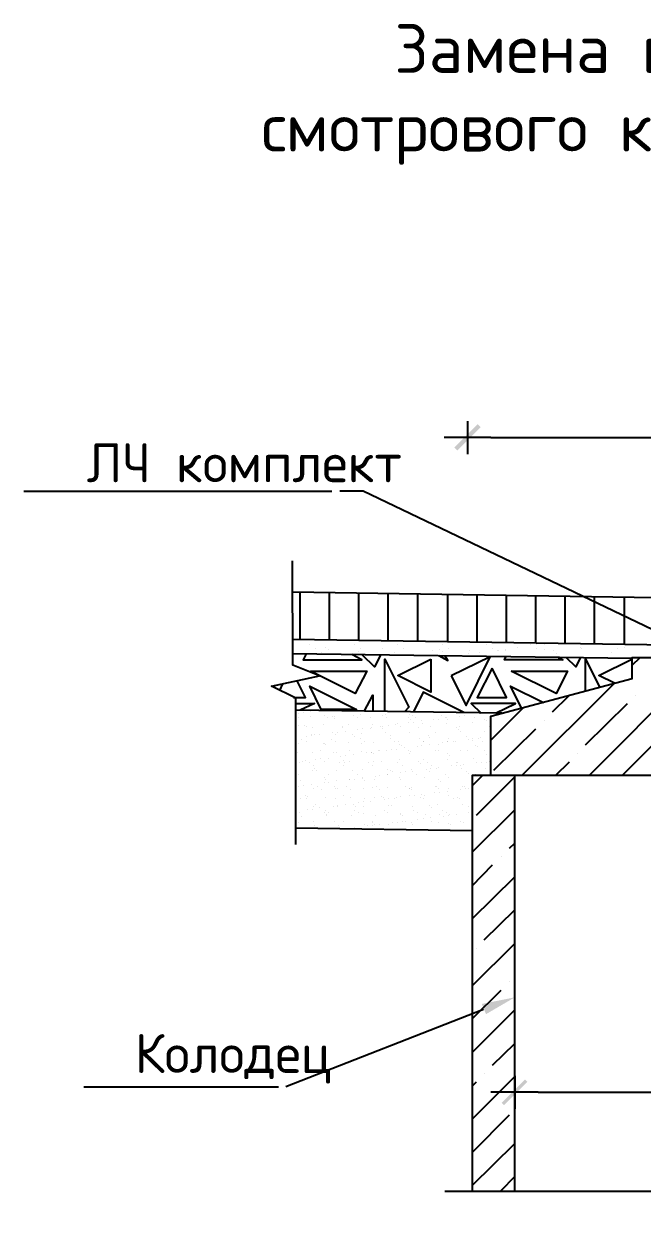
# Model space of a CAD drawing. Extents: x 8646 to 18206, y -17605 to -192.
# Drawn here: x 12029.9 to 12073.6, y -8220.9 to -8136.9 of the extents above; entities that cross this region are included whole.
import ezdxf

# ---------------------------------------------------------------- set-up
doc = ezdxf.new("R2010")
doc.units = 0
for name, color, linetype in [('PDF__0', 7, 'CONTINUOUS'), ('PDF__КОНСТРУКЦИЯ_КОЛОДЦА', 7, 'CONTINUOUS'), ('PDF__ТЕКСТ', 7, 'CONTINUOUS'), ('PDF__УСИЛЕНИЕ', 7, 'CONTINUOUS')]:
    doc.layers.add(name, color=color, linetype=linetype)
doc.styles.add('PDF_ISOCPEUR', font='isocpeur.ttf')

msp = doc.modelspace()

# ---------------------------------------------------------------- linework, layer by layer
at = {"layer": 'PDF__0', "linetype": 'CONTINUOUS'}
for points in [[(12061.218, -8164.953), (12061.218, -8167.284)], [(12062.871, -8166.097), (12059.565, -8166.097)], [(12049.818, -8181.396), (12049.606, -8181.82), (12053.759, -8181.82), (12053.039, -8181.438)], [(12055.073, -8181.481), (12054.649, -8182.328), (12053.802, -8181.481)], [(12059.184, -8181.523), (12059.82, -8181.862), (12059.65, -8181.565)], [(12067.66, -8181.65), (12067.956, -8181.82), (12063.846, -8181.82), (12063.93, -8181.608)], [(12055.37, -8185.507), (12055.37, -8181.777), (12057.065, -8185.168), (12056.768, -8185.507)], [(12069.185, -8181.692), (12068.889, -8182.328), (12068.211, -8181.692)], [(12069.567, -8184.023), (12069.567, -8181.777), (12070.584, -8183.769)], [(12071.601, -8183.472), (12070.499, -8182.921), (12072.83, -8181.777), (12072.83, -8183.176)], [(12048.928, -8184.489), (12049.776, -8184.489), (12049.182, -8183.303)], [(12047.53, -8183.769), (12047.614, -8183.642)], [(12047.954, -8183.981), (12048.165, -8183.515)], [(12060.964, -8185.549), (12058.082, -8184.108), (12057.404, -8185.507)], [(12065.074, -8185.252), (12064.269, -8183.684), (12066.6, -8184.828)], [(12049.098, -8184.913), (12050.411, -8184.913), (12049.394, -8185.379)], [(12053.929, -8185.464), (12054.522, -8184.32), (12054.522, -8185.464)], [(12063.21, -8185.591), (12064.608, -8184.913), (12061.472, -8184.913), (12062.193, -8185.591)], [(12064.566, -8211.23), (12064.566, -8213.561)], [(12066.219, -8212.375), (12062.871, -8212.375)]]:
    msp.add_lwpolyline(points, dxfattribs=at)
for points in [[(12060.074, -8182.964), (12061.133, -8185.04), (12062.828, -8181.608)], [(12058.633, -8181.777), (12058.633, -8184.108), (12056.302, -8182.921)], [(12062.956, -8182.413), (12061.896, -8184.489), (12063.973, -8184.489)], [(12050.115, -8182.625), (12054.098, -8182.625), (12053.293, -8184.193)], [(12064.312, -8182.625), (12068.295, -8182.625), (12067.49, -8184.193)], [(12050.878, -8185.337), (12050.072, -8183.684), (12053.378, -8185.337)]]:
    msp.add_lwpolyline(points, close=True, dxfattribs=at)
for points in [[(12061.938, -8165.165), (12060.498, -8167.029), (12060.286, -8166.818)], [(12062.15, -8165.377), (12061.938, -8165.165), (12060.498, -8167.029)], [(12065.286, -8211.485), (12063.803, -8213.307), (12063.634, -8213.137)], [(12065.456, -8211.654), (12065.286, -8211.485), (12063.803, -8213.307)]]:
    msp.add_solid(points, dxfattribs=at)
at = {"layer": 'PDF__КОНСТРУКЦИЯ_КОЛОДЦА', "linetype": 'CONTINUOUS'}
for points in [[(12049.098, -8194.872), (12049.098, -8184.532), (12047.36, -8183.684), (12050.751, -8182.964), (12048.886, -8182.201), (12048.843, -8174.827)], [(12077.534, -8177.497), (12048.843, -8177.031)], [(12077.025, -8180.803), (12048.843, -8180.379)], [(12072.872, -8181.735), (12048.843, -8181.396)], [(12063.676, -8185.591), (12049.098, -8185.379)], [(12061.557, -8193.898), (12049.098, -8193.728)]]:
    msp.add_lwpolyline(points, dxfattribs=at)
at = {"layer": 'PDF__УСИЛЕНИЕ', "linetype": 'CONTINUOUS'}
for points in [[(12062.871, -8166.097), (12116.226, -8166.097)], [(12029.858, -8169.911), (12051.64, -8169.911)], [(12074.864, -8179.955), (12053.844, -8169.911), (12052.191, -8169.911)], [(12049.394, -8180.379), (12049.394, -8177.073)], [(12051.471, -8180.421), (12051.471, -8177.073)], [(12053.547, -8180.463), (12053.547, -8177.116)], [(12055.624, -8180.506), (12055.624, -8177.158)], [(12057.701, -8180.506), (12057.701, -8177.2)], [(12059.82, -8180.548), (12059.82, -8177.2)], [(12061.896, -8180.591), (12061.896, -8177.243)], [(12063.973, -8180.633), (12063.973, -8177.285)], [(12066.049, -8180.633), (12066.049, -8177.327)], [(12068.126, -8180.675), (12068.126, -8177.327)], [(12070.202, -8180.718), (12070.202, -8177.37)], [(12072.321, -8180.718), (12072.321, -8177.412)], [(12049.013, -8180.421), (12049.013, -8180.421)], [(12050.072, -8180.76), (12050.072, -8180.76)], [(12053.208, -8180.76), (12053.208, -8180.76)], [(12056.302, -8180.76), (12056.302, -8180.76)], [(12059.438, -8180.76), (12059.438, -8180.76)], [(12062.532, -8180.718), (12062.532, -8180.718)], [(12065.668, -8180.718), (12065.668, -8180.718)], [(12066.092, -8180.76), (12066.092, -8180.76)], [(12066.643, -8180.718), (12066.643, -8180.718)], [(12068.761, -8180.718), (12068.761, -8180.718)], [(12050.496, -8181.014), (12050.496, -8181.014)], [(12050.878, -8181.269), (12050.878, -8181.269)], [(12051.217, -8180.93), (12051.217, -8180.93)], [(12051.386, -8181.099), (12051.386, -8181.099)], [(12053.505, -8181.226), (12053.505, -8181.226)], [(12053.632, -8181.014), (12053.632, -8181.014)], [(12055.243, -8181.014), (12055.243, -8181.014)], [(12056.048, -8181.269), (12056.048, -8181.269)], [(12056.726, -8181.014), (12056.726, -8181.014)], [(12058.76, -8181.142), (12058.76, -8181.142)], [(12059.269, -8181.057), (12059.269, -8181.057)], [(12059.438, -8181.226), (12059.438, -8181.226)], [(12059.862, -8181.014), (12059.862, -8181.014)], [(12060.709, -8181.481), (12060.709, -8181.481)], [(12061.26, -8181.396), (12061.26, -8181.396)], [(12061.388, -8181.142), (12061.388, -8181.142)], [(12062.066, -8181.311), (12062.066, -8181.311)], [(12062.956, -8181.014), (12062.956, -8181.014)], [(12063.337, -8181.142), (12063.337, -8181.142)], [(12063.422, -8181.142), (12063.422, -8181.142)], [(12063.93, -8181.057), (12063.93, -8181.057)], [(12063.93, -8181.142), (12063.93, -8181.142)], [(12064.735, -8180.93), (12064.735, -8180.93)], [(12066.092, -8181.014), (12066.092, -8181.014)], [(12066.643, -8181.057), (12066.643, -8181.057)], [(12067.321, -8181.184), (12067.321, -8181.184)], [(12067.49, -8181.353), (12067.49, -8181.353)], [(12069.185, -8180.972), (12069.185, -8180.972)], [(12069.27, -8181.014), (12069.27, -8181.014)], [(12071.389, -8181.269), (12071.389, -8181.269)], [(12071.813, -8181.014), (12071.813, -8181.014)], [(12072.321, -8180.972), (12072.321, -8180.972)], [(12072.872, -8182.201), (12073.423, -8181.65)], [(12069.821, -8189.999), (12076.644, -8183.133)], [(12065.074, -8189.999), (12071.558, -8183.515)], [(12067.236, -8185.507), (12068.38, -8184.362)], [(12069.567, -8187.837), (12072.533, -8184.913)], [(12073.126, -8184.32), (12073.126, -8184.32)], [(12049.267, -8185.591), (12049.267, -8185.591)], [(12049.606, -8185.549), (12049.606, -8185.549)], [(12050.157, -8185.464), (12050.157, -8185.464)], [(12050.157, -8185.803), (12050.157, -8185.803)], [(12051.09, -8185.761), (12051.09, -8185.761)], [(12051.683, -8185.846), (12051.683, -8185.846)], [(12051.852, -8185.803), (12051.852, -8185.803)], [(12053.166, -8185.761), (12053.166, -8185.761)], [(12053.675, -8185.718), (12053.675, -8185.718)], [(12055.243, -8185.761), (12055.243, -8185.761)], [(12055.412, -8185.718), (12055.412, -8185.718)], [(12057.107, -8185.718), (12057.107, -8185.718)], [(12057.319, -8185.761), (12057.319, -8185.761)], [(12059.396, -8185.761), (12059.396, -8185.761)], [(12060.625, -8185.803), (12060.625, -8185.803)], [(12061.006, -8185.761), (12061.006, -8185.761)], [(12062.871, -8187.498), (12065.159, -8185.21)], [(12049.267, -8185.93), (12049.267, -8185.93)], [(12049.267, -8186.481), (12049.267, -8186.481)], [(12049.691, -8186.439), (12049.691, -8186.439)], [(12049.818, -8186.566), (12049.818, -8186.566)], [(12050.284, -8186.608), (12050.284, -8186.608)], [(12051.047, -8186.396), (12051.047, -8186.396)], [(12051.344, -8185.93), (12051.344, -8185.93)], [(12051.81, -8185.973), (12051.81, -8185.973)], [(12052.361, -8186.608), (12052.361, -8186.608)], [(12052.403, -8186.524), (12052.403, -8186.524)], [(12052.785, -8186.396), (12052.785, -8186.396)], [(12053.42, -8185.93), (12053.42, -8185.93)], [(12053.802, -8186.693), (12053.802, -8186.693)], [(12054.353, -8186.651), (12054.353, -8186.651)], [(12054.395, -8185.93), (12054.395, -8185.93)], [(12054.437, -8186.608), (12054.437, -8186.608)], [(12054.522, -8186.396), (12054.522, -8186.396)], [(12055.073, -8186.524), (12055.073, -8186.524)], [(12055.2, -8186.651), (12055.2, -8186.651)], [(12055.243, -8186.524), (12055.243, -8186.524)], [(12055.497, -8185.93), (12055.497, -8185.93)], [(12055.624, -8186.481), (12055.624, -8186.481)], [(12056.133, -8186.396), (12056.133, -8186.396)], [(12056.302, -8186.354), (12056.302, -8186.354)], [(12056.514, -8186.566), (12056.514, -8186.566)], [(12057.065, -8185.93), (12057.065, -8185.93)], [(12057.065, -8186.269), (12057.065, -8186.269)], [(12057.192, -8186.057), (12057.192, -8186.057)], [(12057.404, -8186.227), (12057.404, -8186.227)], [(12057.573, -8185.93), (12057.573, -8185.93)], [(12057.785, -8186.608), (12057.785, -8186.608)], [(12057.955, -8186.142), (12057.955, -8186.142)], [(12058.04, -8186.312), (12058.04, -8186.312)], [(12058.591, -8186.566), (12058.591, -8186.566)], [(12058.845, -8186.057), (12058.845, -8186.057)], [(12059.184, -8186.015), (12059.184, -8186.015)], [(12059.65, -8185.93), (12059.65, -8185.93)], [(12059.735, -8185.93), (12059.735, -8185.93)], [(12059.735, -8186.312), (12059.735, -8186.312)], [(12059.777, -8186.015), (12059.777, -8186.015)], [(12060.455, -8186.608), (12060.455, -8186.608)], [(12060.667, -8186.566), (12060.667, -8186.566)], [(12061.557, -8186.269), (12061.557, -8186.269)], [(12061.727, -8185.93), (12061.727, -8185.93)], [(12062.447, -8186.015), (12062.447, -8186.015)], [(12062.574, -8186.142), (12062.574, -8186.142)], [(12062.744, -8186.566), (12062.744, -8186.566)], [(12063.083, -8189.617), (12066.049, -8186.693)], [(12066.643, -8186.1), (12066.643, -8186.1)], [(12049.522, -8187.456), (12049.522, -8187.456)], [(12049.861, -8187.244), (12049.861, -8187.244)], [(12050.2, -8187.075), (12050.2, -8187.075)], [(12050.2, -8187.159), (12050.2, -8187.159)], [(12050.411, -8187.117), (12050.411, -8187.117)], [(12050.751, -8187.117), (12050.751, -8187.117)], [(12051.598, -8187.456), (12051.598, -8187.456)], [(12051.683, -8186.99), (12051.683, -8186.99)], [(12051.895, -8187.075), (12051.895, -8187.075)], [(12052.022, -8186.947), (12052.022, -8186.947)], [(12052.573, -8186.863), (12052.573, -8186.863)], [(12053.081, -8187.117), (12053.081, -8187.117)], [(12053.208, -8187.244), (12053.208, -8187.244)], [(12053.463, -8186.736), (12053.463, -8186.736)], [(12053.675, -8187.414), (12053.675, -8187.414)], [(12053.717, -8187.032), (12053.717, -8187.032)], [(12055.455, -8186.99), (12055.455, -8186.99)], [(12055.751, -8187.414), (12055.751, -8187.414)], [(12055.794, -8187.159), (12055.794, -8187.159)], [(12057.15, -8186.99), (12057.15, -8186.99)], [(12057.828, -8187.414), (12057.828, -8187.414)], [(12058.463, -8187.202), (12058.463, -8187.202)], [(12058.548, -8187.329), (12058.548, -8187.329)], [(12058.972, -8186.947), (12058.972, -8186.947)], [(12059.904, -8187.414), (12059.904, -8187.414)], [(12060.582, -8186.736), (12060.582, -8186.736)], [(12060.709, -8186.905), (12060.709, -8186.905)], [(12061.133, -8187.244), (12061.133, -8187.244)], [(12061.26, -8187.456), (12061.26, -8187.456)], [(12061.599, -8187.414), (12061.599, -8187.414)], [(12061.599, -8187.541), (12061.599, -8187.541)], [(12061.981, -8187.414), (12061.981, -8187.414)], [(12062.15, -8187.329), (12062.15, -8187.329)], [(12062.405, -8186.905), (12062.405, -8186.905)], [(12072.152, -8189.999), (12074.906, -8187.244)], [(12049.182, -8188.388), (12049.182, -8188.388)], [(12049.31, -8187.753), (12049.31, -8187.753)], [(12049.818, -8187.625), (12049.818, -8187.625)], [(12050.242, -8188.346), (12050.242, -8188.346)], [(12050.835, -8188.261), (12050.835, -8188.261)], [(12051.047, -8187.71), (12051.047, -8187.71)], [(12051.09, -8187.71), (12051.09, -8187.71)], [(12051.174, -8187.837), (12051.174, -8187.837)], [(12051.768, -8188.346), (12051.768, -8188.346)], [(12051.895, -8187.625), (12051.895, -8187.625)], [(12051.937, -8188.346), (12051.937, -8188.346)], [(12052.827, -8187.668), (12052.827, -8187.668)], [(12052.912, -8188.261), (12052.912, -8188.261)], [(12053.759, -8187.753), (12053.759, -8187.753)], [(12053.759, -8188.304), (12053.759, -8188.304)], [(12053.971, -8187.625), (12053.971, -8187.625)], [(12054.056, -8188.388), (12054.056, -8188.388)], [(12054.437, -8188.346), (12054.437, -8188.346)], [(12054.437, -8188.388), (12054.437, -8188.388)], [(12054.565, -8187.668), (12054.565, -8187.668)], [(12054.946, -8188.261), (12054.946, -8188.261)], [(12054.988, -8188.261), (12054.988, -8188.261)], [(12055.497, -8188.261), (12055.497, -8188.261)], [(12055.878, -8188.176), (12055.878, -8188.176)], [(12056.048, -8187.625), (12056.048, -8187.625)], [(12056.217, -8188.134), (12056.217, -8188.134)], [(12056.344, -8187.625), (12056.344, -8187.625)], [(12056.429, -8187.795), (12056.429, -8187.795)], [(12056.556, -8187.88), (12056.556, -8187.88)], [(12056.768, -8188.049), (12056.768, -8188.049)], [(12057.065, -8188.261), (12057.065, -8188.261)], [(12057.192, -8188.304), (12057.192, -8188.304)], [(12057.658, -8187.922), (12057.658, -8187.922)], [(12057.997, -8187.88), (12057.997, -8187.88)], [(12058.082, -8187.583), (12058.082, -8187.583)], [(12058.124, -8187.625), (12058.124, -8187.625)], [(12058.548, -8187.795), (12058.548, -8187.795)], [(12058.972, -8188.219), (12058.972, -8188.219)], [(12059.141, -8187.837), (12059.141, -8187.837)], [(12059.141, -8188.261), (12059.141, -8188.261)], [(12059.481, -8187.668), (12059.481, -8187.668)], [(12059.777, -8187.625), (12059.777, -8187.625)], [(12059.82, -8187.625), (12059.82, -8187.625)], [(12060.201, -8187.583), (12060.201, -8187.583)], [(12060.37, -8187.583), (12060.37, -8187.583)], [(12060.752, -8188.219), (12060.752, -8188.219)], [(12061.218, -8188.261), (12061.218, -8188.261)], [(12061.811, -8187.88), (12061.811, -8187.88)], [(12061.938, -8187.965), (12061.938, -8187.965)], [(12062.278, -8187.583), (12062.278, -8187.583)], [(12062.447, -8188.219), (12062.447, -8188.219)], [(12049.352, -8189.066), (12049.352, -8189.066)], [(12049.564, -8188.982), (12049.564, -8188.982)], [(12049.776, -8188.939), (12049.776, -8188.939)], [(12050.072, -8189.109), (12050.072, -8189.109)], [(12050.496, -8188.854), (12050.496, -8188.854)], [(12050.835, -8188.812), (12050.835, -8188.812)], [(12051.132, -8188.982), (12051.132, -8188.982)], [(12051.386, -8188.77), (12051.386, -8188.77)], [(12052.149, -8189.109), (12052.149, -8189.109)], [(12052.276, -8188.643), (12052.276, -8188.643)], [(12052.446, -8188.939), (12052.446, -8188.939)], [(12052.53, -8189.066), (12052.53, -8189.066)], [(12052.615, -8188.6), (12052.615, -8188.6)], [(12052.869, -8188.982), (12052.869, -8188.982)], [(12053.166, -8188.515), (12053.166, -8188.515)], [(12054.226, -8189.109), (12054.226, -8189.109)], [(12054.565, -8188.473), (12054.565, -8188.473)], [(12054.607, -8188.982), (12054.607, -8188.982)], [(12055.116, -8189.024), (12055.116, -8189.024)], [(12056.302, -8189.109), (12056.302, -8189.109)], [(12056.387, -8188.897), (12056.387, -8188.897)], [(12057.15, -8188.431), (12057.15, -8188.431)], [(12057.785, -8189.024), (12057.785, -8189.024)], [(12057.913, -8189.151), (12057.913, -8189.151)], [(12058.124, -8188.897), (12058.124, -8188.897)], [(12058.379, -8189.109), (12058.379, -8189.109)], [(12059.82, -8188.473), (12059.82, -8188.473)], [(12059.82, -8188.897), (12059.82, -8188.897)], [(12059.947, -8188.558), (12059.947, -8188.558)], [(12060.455, -8189.109), (12060.455, -8189.109)], [(12060.498, -8189.109), (12060.498, -8189.109)], [(12060.964, -8189.236), (12060.964, -8189.236)], [(12061.642, -8188.812), (12061.642, -8188.812)], [(12061.854, -8189.109), (12061.854, -8189.109)], [(12062.235, -8189.066), (12062.235, -8189.066)], [(12062.532, -8188.515), (12062.532, -8188.515)], [(12062.532, -8189.109), (12062.532, -8189.109)], [(12062.744, -8188.982), (12062.744, -8188.982)], [(12067.448, -8189.999), (12068.422, -8189.024)], [(12068.973, -8188.431), (12068.973, -8188.431)], [(12049.31, -8189.956), (12049.31, -8189.956)], [(12050.284, -8189.66), (12050.284, -8189.66)], [(12050.369, -8189.278), (12050.369, -8189.278)], [(12050.411, -8189.533), (12050.411, -8189.533)], [(12050.539, -8189.66), (12050.539, -8189.66)], [(12051.386, -8189.956), (12051.386, -8189.956)], [(12051.979, -8189.66), (12051.979, -8189.66)], [(12052.446, -8189.278), (12052.446, -8189.278)], [(12053.124, -8189.617), (12053.124, -8189.617)], [(12053.463, -8189.914), (12053.463, -8189.914)], [(12053.802, -8189.575), (12053.802, -8189.575)], [(12054.522, -8189.278), (12054.522, -8189.278)], [(12054.692, -8190.041), (12054.692, -8190.041)], [(12055.031, -8189.999), (12055.031, -8189.999)], [(12055.539, -8189.575), (12055.539, -8189.575)], [(12055.539, -8189.914), (12055.539, -8189.914)], [(12055.582, -8189.914), (12055.582, -8189.914)], [(12055.794, -8189.617), (12055.794, -8189.617)], [(12055.921, -8189.744), (12055.921, -8189.744)], [(12056.472, -8189.787), (12056.472, -8189.787)], [(12056.599, -8189.278), (12056.599, -8189.278)], [(12056.853, -8189.744), (12056.853, -8189.744)], [(12057.234, -8189.575), (12057.234, -8189.575)], [(12057.362, -8189.702), (12057.362, -8189.702)], [(12057.616, -8189.914), (12057.616, -8189.914)], [(12058.294, -8189.575), (12058.294, -8189.575)], [(12058.506, -8189.702), (12058.506, -8189.702)], [(12058.633, -8189.533), (12058.633, -8189.533)], [(12058.675, -8189.278), (12058.675, -8189.278)], [(12059.014, -8189.49), (12059.014, -8189.49)], [(12059.184, -8189.448), (12059.184, -8189.448)], [(12059.692, -8189.914), (12059.692, -8189.914)], [(12060.074, -8189.321), (12060.074, -8189.321)], [(12060.413, -8189.278), (12060.413, -8189.278)], [(12060.752, -8189.278), (12060.752, -8189.278)], [(12060.794, -8189.49), (12060.794, -8189.49)], [(12061.176, -8189.702), (12061.176, -8189.702)], [(12061.303, -8189.829), (12061.303, -8189.829)], [(12061.769, -8189.914), (12061.769, -8189.914)], [(12062.489, -8189.49), (12062.489, -8189.49)], [(12062.828, -8189.278), (12062.828, -8189.278)], [(12049.14, -8190.761), (12049.14, -8190.761)], [(12049.31, -8190.761), (12049.31, -8190.761)], [(12049.394, -8190.338), (12049.394, -8190.338)], [(12049.649, -8190.719), (12049.649, -8190.719)], [(12050.2, -8190.634), (12050.2, -8190.634)], [(12050.623, -8190.761), (12050.623, -8190.761)], [(12051.09, -8190.507), (12051.09, -8190.507)], [(12051.132, -8190.168), (12051.132, -8190.168)], [(12051.174, -8190.253), (12051.174, -8190.253)], [(12051.429, -8190.465), (12051.429, -8190.465)], [(12051.81, -8190.804), (12051.81, -8190.804)], [(12051.895, -8190.889), (12051.895, -8190.889)], [(12051.979, -8190.38), (12051.979, -8190.38)], [(12052.7, -8190.761), (12052.7, -8190.761)], [(12052.912, -8190.253), (12052.912, -8190.253)], [(12052.912, -8190.295), (12052.912, -8190.295)], [(12053.251, -8190.253), (12053.251, -8190.253)], [(12053.802, -8190.168), (12053.802, -8190.168)], [(12053.802, -8190.211), (12053.802, -8190.211)], [(12053.844, -8190.889), (12053.844, -8190.889)], [(12053.929, -8190.338), (12053.929, -8190.338)], [(12054.48, -8190.846), (12054.48, -8190.846)], [(12054.649, -8190.253), (12054.649, -8190.253)], [(12054.776, -8190.761), (12054.776, -8190.761)], [(12055.582, -8190.846), (12055.582, -8190.846)], [(12056.429, -8190.168), (12056.429, -8190.168)], [(12056.514, -8190.253), (12056.514, -8190.253)], [(12056.853, -8190.761), (12056.853, -8190.761)], [(12057.15, -8190.889), (12057.15, -8190.889)], [(12057.277, -8190.846), (12057.277, -8190.846)], [(12058.167, -8190.168), (12058.167, -8190.168)], [(12058.93, -8190.761), (12058.93, -8190.761)], [(12059.057, -8190.804), (12059.057, -8190.804)], [(12059.184, -8190.295), (12059.184, -8190.295)], [(12059.311, -8190.422), (12059.311, -8190.422)], [(12059.862, -8190.168), (12059.862, -8190.168)], [(12060.837, -8190.761), (12060.837, -8190.761)], [(12061.006, -8190.761), (12061.006, -8190.761)], [(12049.437, -8191.609), (12049.437, -8191.609)], [(12049.776, -8191.397), (12049.776, -8191.397)], [(12049.818, -8191.609), (12049.818, -8191.609)], [(12049.903, -8191.482), (12049.903, -8191.482)], [(12050.327, -8190.931), (12050.327, -8190.931)], [(12050.878, -8190.973), (12050.878, -8190.973)], [(12051.217, -8191.567), (12051.217, -8191.567)], [(12051.895, -8191.609), (12051.895, -8191.609)], [(12052.022, -8190.931), (12052.022, -8190.931)], [(12052.488, -8191.44), (12052.488, -8191.44)], [(12052.954, -8190.973), (12052.954, -8190.973)], [(12052.954, -8191.524), (12052.954, -8191.524)], [(12053.971, -8191.609), (12053.971, -8191.609)], [(12054.649, -8191.524), (12054.649, -8191.524)], [(12055.031, -8190.973), (12055.031, -8190.973)], [(12055.158, -8191.482), (12055.158, -8191.482)], [(12055.285, -8191.567), (12055.285, -8191.567)], [(12055.327, -8191.694), (12055.327, -8191.694)], [(12055.666, -8191.651), (12055.666, -8191.651)], [(12056.048, -8191.609), (12056.048, -8191.609)], [(12056.175, -8191.567), (12056.175, -8191.567)], [(12056.472, -8191.482), (12056.472, -8191.482)], [(12057.107, -8190.931), (12057.107, -8190.931)], [(12057.107, -8191.44), (12057.107, -8191.44)], [(12057.277, -8190.973), (12057.277, -8190.973)], [(12057.446, -8191.397), (12057.446, -8191.397)], [(12057.87, -8191.524), (12057.87, -8191.524)], [(12057.997, -8191.355), (12057.997, -8191.355)], [(12058.124, -8191.609), (12058.124, -8191.609)], [(12058.209, -8191.44), (12058.209, -8191.44)], [(12058.887, -8191.228), (12058.887, -8191.228)], [(12059.184, -8190.931), (12059.184, -8190.931)], [(12059.226, -8191.185), (12059.226, -8191.185)], [(12059.777, -8191.101), (12059.777, -8191.101)], [(12059.862, -8190.931), (12059.862, -8190.931)], [(12059.904, -8191.44), (12059.904, -8191.44)], [(12060.201, -8191.609), (12060.201, -8191.609)], [(12060.54, -8191.524), (12060.54, -8191.524)], [(12060.667, -8191.651), (12060.667, -8191.651)], [(12060.709, -8190.973), (12060.709, -8190.973)], [(12061.049, -8190.931), (12061.049, -8190.931)], [(12061.26, -8190.931), (12061.26, -8190.931)], [(12049.903, -8192.414), (12049.903, -8192.414)], [(12050.284, -8192.372), (12050.284, -8192.372)], [(12050.369, -8192.202), (12050.369, -8192.202)], [(12050.496, -8192.033), (12050.496, -8192.033)], [(12050.793, -8192.287), (12050.793, -8192.287)], [(12051.174, -8192.457), (12051.174, -8192.457)], [(12051.725, -8192.16), (12051.725, -8192.16)], [(12052.064, -8192.118), (12052.064, -8192.118)], [(12052.064, -8192.202), (12052.064, -8192.202)], [(12052.615, -8192.033), (12052.615, -8192.033)], [(12053.166, -8192.033), (12053.166, -8192.033)], [(12053.251, -8192.457), (12053.251, -8192.457)], [(12053.293, -8192.16), (12053.293, -8192.16)], [(12053.505, -8191.906), (12053.505, -8191.906)], [(12053.844, -8191.863), (12053.844, -8191.863)], [(12053.887, -8192.16), (12053.887, -8192.16)], [(12054.395, -8191.821), (12054.395, -8191.821)], [(12055.327, -8192.457), (12055.327, -8192.457)], [(12055.624, -8192.118), (12055.624, -8192.118)], [(12055.878, -8192.118), (12055.878, -8192.118)], [(12057.319, -8192.16), (12057.319, -8192.16)], [(12057.404, -8192.457), (12057.404, -8192.457)], [(12058.548, -8192.118), (12058.548, -8192.118)], [(12058.675, -8192.245), (12058.675, -8192.245)], [(12059.099, -8192.075), (12059.099, -8192.075)], [(12059.481, -8192.457), (12059.481, -8192.457)], [(12060.879, -8192.075), (12060.879, -8192.075)], [(12061.26, -8192.202), (12061.26, -8192.202)], [(12061.557, -8192.414), (12061.557, -8192.414)], [(12049.14, -8193.219), (12049.14, -8193.219)], [(12049.267, -8193.347), (12049.267, -8193.347)], [(12049.352, -8192.626), (12049.352, -8192.626)], [(12049.479, -8192.923), (12049.479, -8192.923)], [(12050.369, -8193.262), (12050.369, -8193.262)], [(12051.132, -8192.626), (12051.132, -8192.626)], [(12051.259, -8192.753), (12051.259, -8192.753)], [(12051.259, -8192.838), (12051.259, -8192.838)], [(12051.429, -8192.626), (12051.429, -8192.626)], [(12051.852, -8193.262), (12051.852, -8193.262)], [(12052.446, -8193.262), (12052.446, -8193.262)], [(12052.997, -8192.796), (12052.997, -8192.796)], [(12053.505, -8192.626), (12053.505, -8192.626)], [(12053.844, -8192.711), (12053.844, -8192.711)], [(12053.929, -8193.431), (12053.929, -8193.431)], [(12054.522, -8193.262), (12054.522, -8193.262)], [(12054.522, -8193.304), (12054.522, -8193.304)], [(12054.649, -8193.431), (12054.649, -8193.431)], [(12054.692, -8192.838), (12054.692, -8192.838)], [(12055.582, -8192.626), (12055.582, -8192.626)], [(12055.666, -8193.431), (12055.666, -8193.431)], [(12055.921, -8193.347), (12055.921, -8193.347)], [(12056.26, -8193.304), (12056.26, -8193.304)], [(12056.514, -8192.711), (12056.514, -8192.711)], [(12056.514, -8192.753), (12056.514, -8192.753)], [(12056.599, -8193.262), (12056.599, -8193.262)], [(12056.641, -8192.838), (12056.641, -8192.838)], [(12056.811, -8193.219), (12056.811, -8193.219)], [(12057.234, -8193.347), (12057.234, -8193.347)], [(12057.362, -8193.431), (12057.362, -8193.431)], [(12057.658, -8192.626), (12057.658, -8192.626)], [(12057.701, -8193.092), (12057.701, -8193.092)], [(12058.082, -8193.05), (12058.082, -8193.05)], [(12058.252, -8192.753), (12058.252, -8192.753)], [(12058.591, -8192.965), (12058.591, -8192.965)], [(12058.675, -8193.262), (12058.675, -8193.262)], [(12059.141, -8193.347), (12059.141, -8193.347)], [(12059.226, -8192.753), (12059.226, -8192.753)], [(12059.523, -8192.88), (12059.523, -8192.88)], [(12059.735, -8192.626), (12059.735, -8192.626)], [(12059.862, -8192.796), (12059.862, -8192.796)], [(12059.904, -8193.389), (12059.904, -8193.389)], [(12059.947, -8192.753), (12059.947, -8192.753)], [(12060.413, -8192.753), (12060.413, -8192.753)], [(12060.752, -8193.262), (12060.752, -8193.262)], [(12060.921, -8193.347), (12060.921, -8193.347)], [(12061.303, -8192.626), (12061.303, -8192.626)], [(12050.411, -8193.516), (12050.411, -8193.516)], [(12052.107, -8193.516), (12052.107, -8193.516)], [(12052.658, -8193.77), (12052.658, -8193.77)], [(12053.208, -8193.686), (12053.208, -8193.686)], [(12054.141, -8193.558), (12054.141, -8193.558)], [(12054.48, -8193.516), (12054.48, -8193.516)], [(12055.031, -8193.474), (12055.031, -8193.474)], [(12060.031, -8193.474), (12060.031, -8193.474)], [(12066.219, -8212.375), (12112.878, -8212.375)]]:
    msp.add_lwpolyline(points, dxfattribs=at)
msp.add_lwpolyline([(12104.571, -8183.133), (12104.571, -8181.65), (12106.224, -8181.65), (12106.224, -8183.133), (12116.226, -8185.803), (12116.226, -8189.999), (12062.871, -8189.999), (12062.871, -8185.803), (12072.872, -8183.133), (12072.872, -8181.65), (12074.567, -8181.65), (12074.567, -8183.133)], close=True, dxfattribs=at)
at = {"layer": 'PDF__УСИЛЕНИЕ', "color": 252, "linetype": 'CONTINUOUS'}
for points in [[(12064.566, -8219.409), (12064.566, -8189.999), (12061.557, -8189.999), (12061.557, -8219.409)], [(12061.557, -8190.719), (12062.278, -8189.999)], [(12061.854, -8192.796), (12064.566, -8190.083)], [(12061.557, -8195.423), (12064.566, -8192.414)], [(12064.185, -8195.126), (12064.566, -8194.787)], [(12063.591, -8195.72), (12063.591, -8195.72)], [(12061.557, -8197.796), (12062.998, -8196.313)], [(12061.557, -8200.127), (12064.566, -8197.161)], [(12062.405, -8201.61), (12064.566, -8199.491)], [(12061.557, -8204.874), (12064.566, -8201.865)], [(12061.854, -8202.204), (12061.854, -8202.204)], [(12061.557, -8207.204), (12063.591, -8205.17)], [(12064.185, -8204.577), (12064.185, -8204.577)], [(12062.362, -8206.526), (12048.377, -8211.993)], [(12061.557, -8209.578), (12064.566, -8206.569)], [(12062.998, -8210.468), (12064.566, -8208.942)], [(12062.405, -8211.061), (12062.405, -8211.061)], [(12061.557, -8214.282), (12064.566, -8211.273)], [(12061.557, -8211.951), (12061.854, -8211.654)], [(12034.096, -8211.993), (12047.869, -8211.993)], [(12061.557, -8216.655), (12064.185, -8213.985)], [(12061.557, -8218.986), (12064.566, -8216.019)], [(12119.15, -8219.198), (12090.332, -8219.198), (12089.485, -8220.935), (12088.722, -8217.545), (12088.001, -8219.409), (12059.608, -8219.409)], [(12063.591, -8219.325), (12064.566, -8218.35)]]:
    msp.add_lwpolyline(points, dxfattribs=at)
msp.add_solid([(12062.235, -8206.145), (12064.566, -8205.679), (12062.532, -8206.865)], dxfattribs=at)

# ---------------------------------------------------------------- texts
at = {"layer": 'PDF__ТЕКСТ', "linetype": 'CONTINUOUS', "attachment_point": 4, "style": 'PDF_ISOCPEUR'}
for s, insert, char_height in [('Замена верхнего оборудования', (12056.059, -8139.084), 3.4521), ('смотрового колодца на тротуаре Н/Н,', (12046.651, -8144.636), 3.4521), ('ЛЧ комплект', (12034.305, -8167.888), 2.76166)]:
    msp.add_mtext(s, dxfattribs=dict(at, insert=insert, char_height=char_height))
at = {"layer": 'PDF__ТЕКСТ', "color": 252, "linetype": 'CONTINUOUS', "insert": (12037.695, -8210.014), "char_height": 2.7617, "attachment_point": 4, "style": 'PDF_ISOCPEUR'}
msp.add_mtext('Колодец', dxfattribs=at)

doc.saveas('drawing.dxf')
